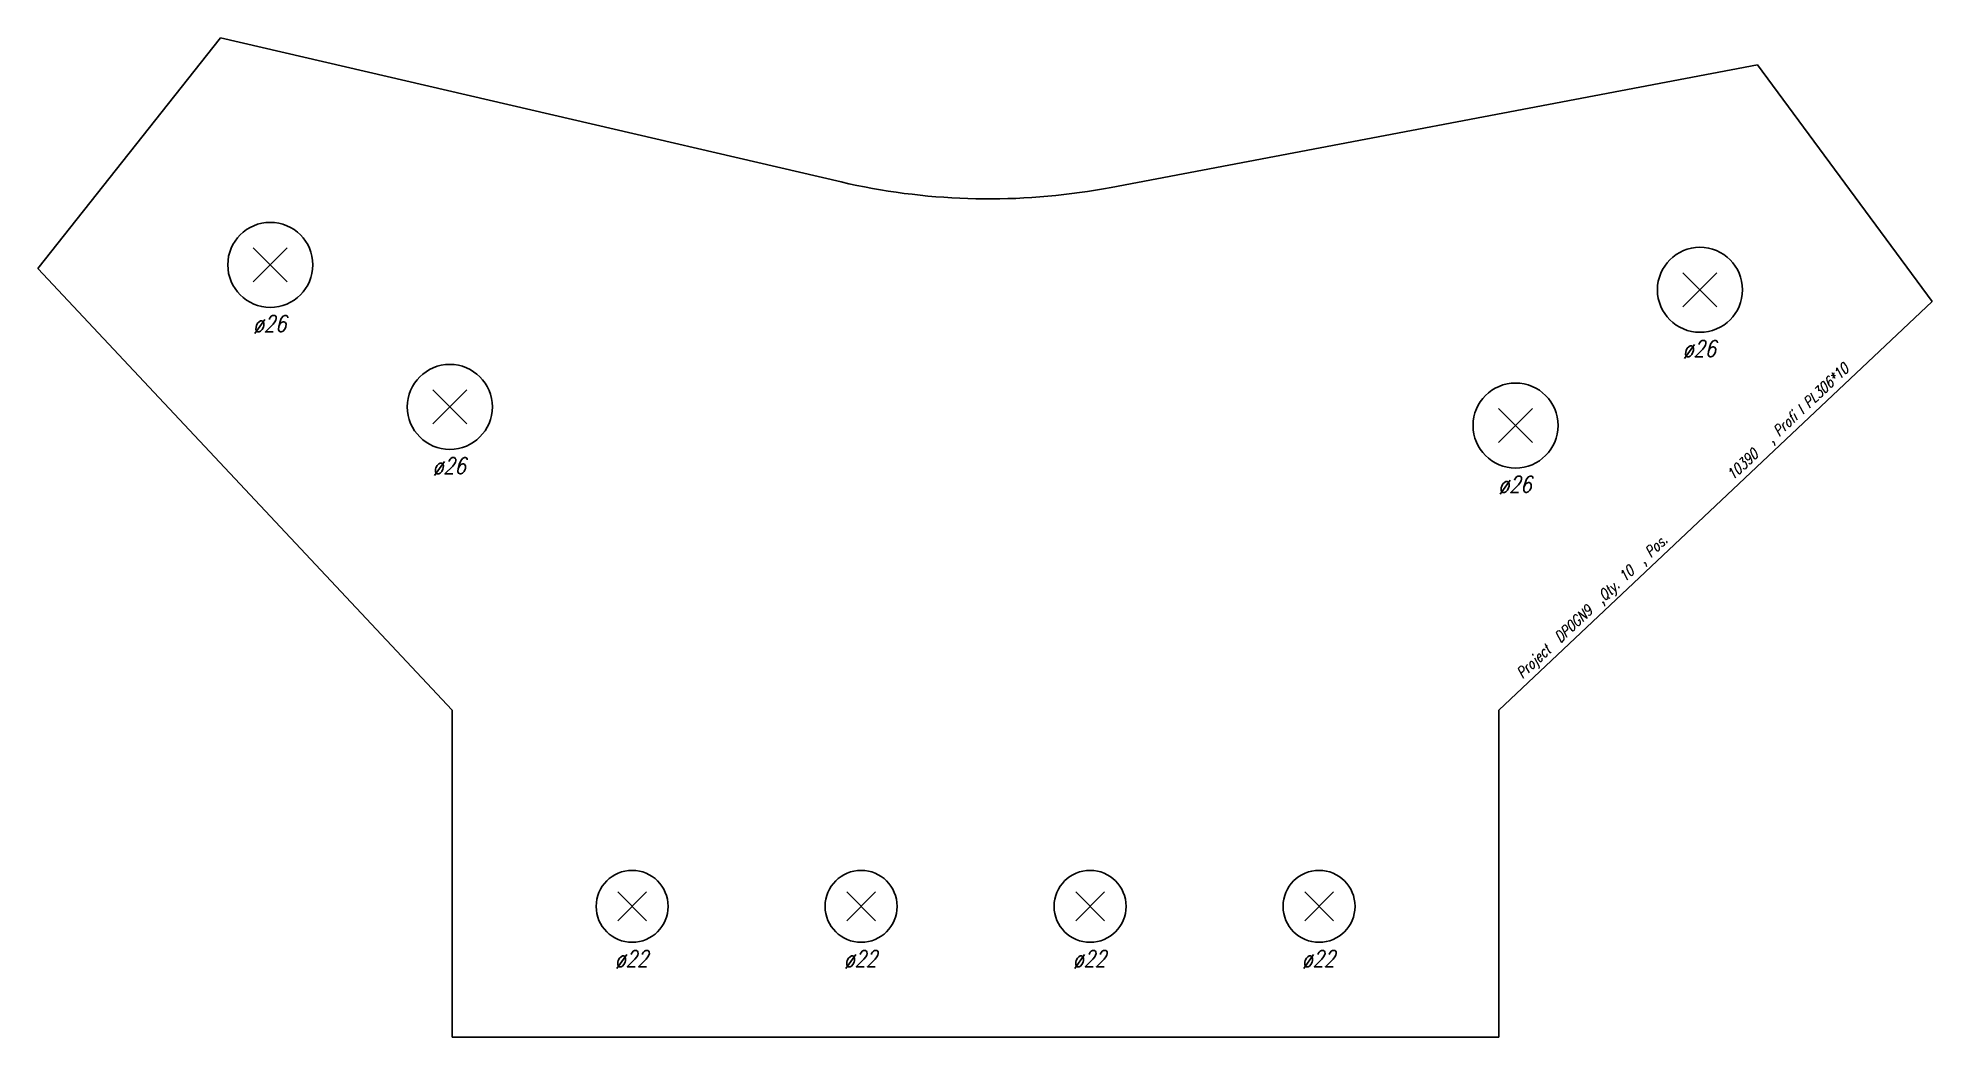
# Model space of a CAD drawing. Extents: x 0 to 579, y -153 to 153.
import ezdxf

# ---------------------------------------------------------------- set-up
doc = ezdxf.new("R2010")
doc.units = 0
doc.header["$LTSCALE"] = 10
for name, color, linetype in [('BEZ_SCHRAUBEN', 7, 'CONTINUOUS'), ('SCHRAUBEN', 7, 'CONTINUOUS'), ('TEILE', 7, 'CONTINUOUS'), ('UNTERSCHRIFT', 7, 'CONTINUOUS')]:
    doc.layers.add(name, color=color, linetype=linetype)
doc.styles.get("Standard").update_dxf_attribs({"font": 'ROMANS'})

msp = doc.modelspace()

# ---------------------------------------------------------------- linework, layer by layer
at = {"layer": 'SCHRAUBEN', "color": 6}
for p, q in [((76.254158, 88.582695), (65.854156, 78.182693)), ((65.854156, 88.582695), (76.254158, 78.182693)), ((513.316711, 80.953888), (502.916687, 70.553879)), ((502.916687, 80.953888), (513.316711, 70.553879)), ((131.138885, 45.135399), (120.738869, 34.735397)), ((120.738869, 45.135399), (131.138885, 34.735397)), ((456.949097, 39.44854), (446.549072, 29.04854)), ((446.549072, 39.44854), (456.949097, 29.04854)), ((186.073914, -108.402969), (177.273895, -117.202957)), ((177.273895, -108.402969), (186.073914, -117.202957)), ((256.073914, -108.402969), (247.273895, -117.202957)), ((247.273895, -108.402969), (256.073914, -117.202957)), ((326.073883, -108.402969), (317.273895, -117.202957)), ((317.273895, -108.402969), (326.073883, -117.202957)), ((396.073883, -108.402969), (387.273895, -117.202957)), ((387.273895, -108.402969), (396.073883, -117.202957))]:
    msp.add_line(p, q, dxfattribs=at)
at = {"layer": 'SCHRAUBEN', "color": 2}
for centre, radius in [((71.054161, 83.38269), 12.999992), ((508.116699, 75.753876), 13), ((125.938873, 39.935398), 13), ((451.749084, 34.248539), 13), ((181.673904, -112.802963), 11.000015), ((251.673904, -112.802963), 11.000015), ((321.673889, -112.802963), 11), ((391.673889, -112.802963), 11)]:
    msp.add_circle(centre, radius, dxfattribs=at)
at = {"layer": 'TEILE', "color": 2}
for p, q in [((0, 82.236778), (55.860901, 152.802948)), ((55.860901, 152.802948), (245.567612, 108.743866)), ((328.133087, 107.071594), (525.723816, 144.601242)), ((525.723816, 144.601242), (579.087646, 72.12867)), ((245.567612, 108.743866), (247.953964, 108.204994)), ((247.953964, 108.204994), (250.346771, 107.695351)), ((250.346771, 107.695351), (252.745605, 107.215012)), ((252.745605, 107.215012), (255.150162, 106.764061)), ((255.150162, 106.764061), (257.560059, 106.342552)), ((257.560059, 106.342552), (259.974915, 105.950546)), ((259.974915, 105.950546), (262.394379, 105.58812)), ((262.394379, 105.58812), (264.818085, 105.25531)), ((264.818085, 105.25531), (267.245728, 104.952171)), ((267.245728, 104.952171), (269.676849, 104.678757)), ((269.676849, 104.678757), (272.111176, 104.435089)), ((272.111176, 104.435089), (274.548279, 104.221222)), ((306.319, 104.160759), (308.756897, 104.365349)), ((308.756897, 104.365349), (311.192078, 104.599747)), ((311.192078, 104.599747), (313.624268, 104.863907)), ((313.624268, 104.863907), (316.053009, 105.157806)), ((316.053009, 105.157806), (318.477997, 105.481384)), ((318.477997, 105.481384), (320.898804, 105.83461)), ((320.898804, 105.83461), (323.315155, 106.217415)), ((323.315155, 106.217415), (325.726624, 106.629745)), ((325.726624, 106.629745), (328.132874, 107.071541)), ((328.132874, 107.071541), (328.133087, 107.071594)), ((274.548279, 104.221222), (276.987793, 104.037186)), ((276.987793, 104.037186), (279.429382, 103.882996)), ((279.429382, 103.882996), (281.872711, 103.758698)), ((281.872711, 103.758698), (284.317352, 103.664284)), ((284.317352, 103.664284), (286.76297, 103.599777)), ((286.76297, 103.599777), (289.209198, 103.565201)), ((289.209198, 103.565201), (291.65564, 103.560547)), ((291.65564, 103.560547), (294.10199, 103.585815)), ((294.10199, 103.585815), (296.547821, 103.641006)), ((296.547821, 103.641006), (298.992828, 103.726112)), ((298.992828, 103.726112), (301.436584, 103.84111)), ((301.436584, 103.84111), (303.878754, 103.986008)), ((303.878754, 103.986008), (306.319, 104.160759)), ((126.673668, -52.802959), (0, 82.236778)), ((579.087646, 72.12867), (446.674164, -52.802959)), ((126.673653, -152.802948), (126.673668, -52.802959)), ((446.674164, -52.802959), (446.674164, -152.802948)), ((446.674164, -152.802948), (126.673653, -152.802948))]:
    msp.add_line(p, q, dxfattribs=at)

# ---------------------------------------------------------------- texts
at = {"layer": 'BEZ_SCHRAUBEN', "color": 2, "oblique": 15, "width": 0.8}
for s, p in [(' ø26', (63.054161, 62.882698)), (' ø26', (500.116699, 55.253872)), (' ø26', (117.938873, 19.435398)), (' ø26', (443.749084, 13.74854)), (' ø22', (173.67392, -131.302963)), (' ø22', (243.67392, -131.302963)), (' ø22', (313.673889, -131.302963)), (' ø22', (383.673889, -131.302963))]:
    msp.add_text(s, height=5, dxfattribs=at).set_placement(p)
at = {"layer": 'UNTERSCHRIFT', "color": 2, "oblique": 15, "width": 0.799998}
for s, rotation, p in [('  , Profi l PL306*10', 43.334743, (527.582947, 26.283892)), ('10390', 43.334747, (518.127319, 17.362526)), ('Project  DP0GN9  ,Qty. 10  , Pos. ', 43.334743, (453.828918, -43.302761))]:
    msp.add_text(s, height=3.250003, rotation=rotation, dxfattribs=at).set_placement(p)

doc.saveas('drawing.dxf')
